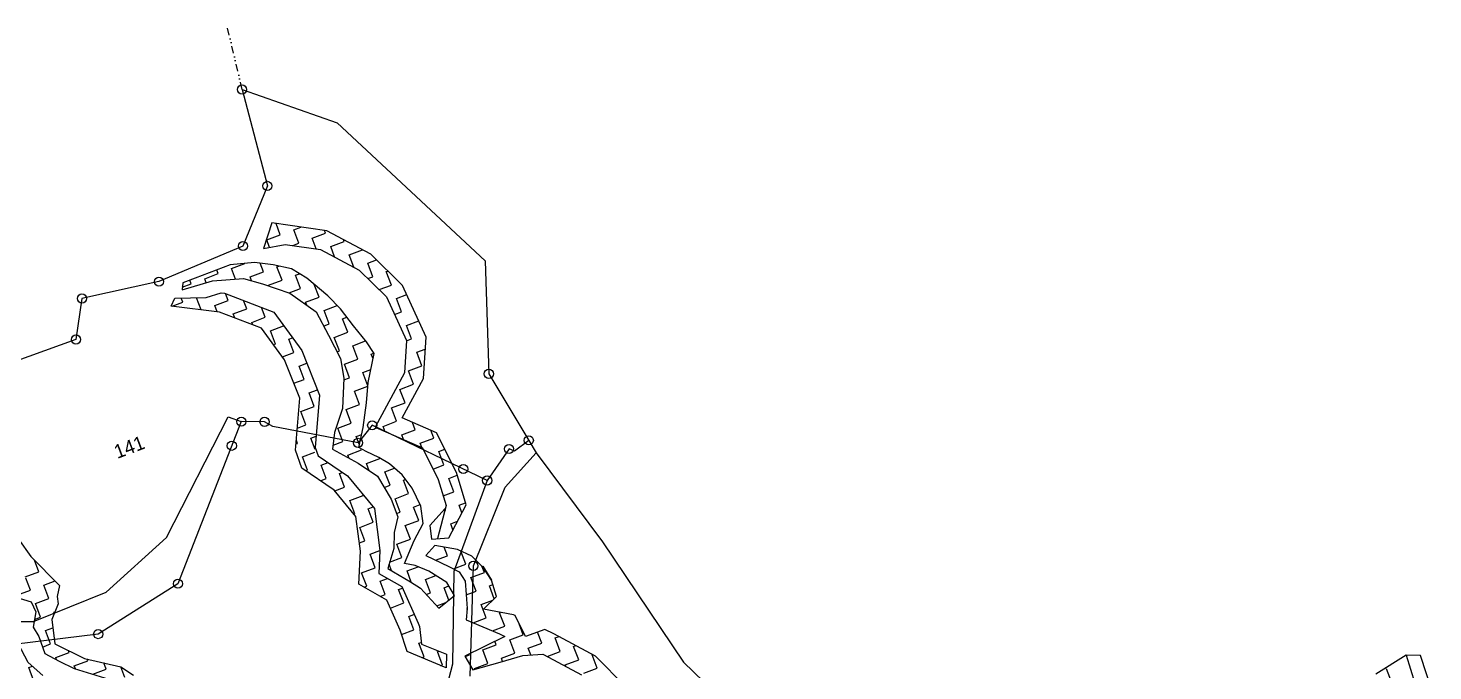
# Model space of a CAD drawing. Header units: metres. Extents: x 307096 to 311250, y 1932270 to 1936190.
# Drawn here: x 307991 to 308948, y 1935753 to 1936190 of the extents above; entities that cross this region are included whole.
import ezdxf

# ---------------------------------------------------------------- set-up
doc = ezdxf.new("R2010")
doc.units = ezdxf.units.M
doc.linetypes.add('DIVIDE', pattern=[1.25, 0.5, -0.25, 0, -0.25, 0, -0.25])
for name, color, linetype in [('LINE_WATER', 4, 'Continuous'), ('OFF', 1, 'Continuous'), ('POLY_HATCH', 12, 'Continuous'), ('POLY_PARCEL', 6, 'Continuous'), ('POLY_WATER', 4, 'Continuous'), ('TEXT_PARCEL', 7, 'Continuous'), ('V_BOUND_LINE', 7, 'Continuous'), ('V_DIVIDE_LINE', 7, 'DIVIDE')]:
    doc.layers.add(name, color=color, linetype=linetype)
doc.styles.add('TEXT_MAP', font='')
doc.styles.get('TEXT_MAP').set_extended_font_data('Kruti Dev 050')

msp = doc.modelspace()

# ---------------------------------------------------------------- linework, layer by layer
for centre in [(308136.93, 1936148.68), (308154.18, 1936083), (308137.53, 1936042.02), (308080.27, 1936017.81), (308027.82, 1936006.31), (308023.73, 1935978.37), (308305.01, 1935954.97), (308136.39, 1935922.45), (308152.24, 1935922.27), (308225.58, 1935919.92), (308129.96, 1935905.99), (308215.92, 1935907.96), (308332.25, 1935909.67), (308318.82, 1935903.83), (308287.66, 1935890.12), (308303.87, 1935882.34), (308294.53, 1935824.18), (308093.25, 1935812), (308038.92, 1935777.69)]:
    msp.add_circle(centre, 3.11)
at = {"layer": 'LINE_WATER'}
for p, q in [((308929.84, 1935763.31), (308938.71, 1935734.72)), ((308921.88, 1935740.51), (308916.49, 1935754.07))]:
    msp.add_line(p, q, dxfattribs=at)
at = {"layer": 'OFF'}
for p, q in [((308929.84, 1935763.31), (308909.2, 1935750.46)), ((308939.83, 1935763.22), (308929.84, 1935763.31))]:
    msp.add_line(p, q, dxfattribs=at)
at = {"layer": 'POLY_HATCH'}
for p, q in [((308157.31, 1936057.73), (308151.48, 1936040.32)), ((308194.59, 1936052.5), (308157.31, 1936057.73)), ((308224.67, 1936036.41), (308194.59, 1936052.5)), ((308151.48, 1936040.32), (308166.34, 1936043.14)), ((308166.34, 1936043.14), (308190.44, 1936039.76)), ((308190.44, 1936039.76), (308216.79, 1936025.66)), ((308246.31, 1936015.25), (308224.67, 1936036.41)), ((308128.75, 1936029.13), (308105.07, 1936020.2)), ((308145.39, 1936030.8), (308128.75, 1936029.13)), ((308158.06, 1936029.25), (308145.39, 1936030.8)), ((308170.61, 1936026.51), (308158.06, 1936029.25)), ((308181.08, 1936020.11), (308170.61, 1936026.51)), ((308216.79, 1936025.66), (308235.31, 1936007.54)), ((308096.01, 1936012.2), (308116.73, 1936018.29)), ((308096.51, 1936016.97), (308096.01, 1936012.2)), ((308105.07, 1936020.2), (308096.51, 1936016.97)), ((308116.73, 1936018.29), (308137.97, 1936019.97)), ((308137.97, 1936019.97), (308150.9, 1936016.22)), ((308150.9, 1936016.22), (308169.38, 1936009.96)), ((308195.35, 1936008.23), (308181.08, 1936020.11)), ((308262.26, 1935980.02), (308246.31, 1936015.25)), ((308088.6, 1936001.08), (308091.06, 1936006.5)), ((308091.06, 1936006.5), (308112.4, 1936006.88)), ((308112.4, 1936006.88), (308122.7, 1936010.25)), ((308122.7, 1936010.25), (308124.88, 1936009.98)), ((308124.88, 1936009.98), (308158.5, 1935996.94)), ((308169.38, 1936009.96), (308187.42, 1935997.21)), ((308203.87, 1935999.36), (308195.35, 1936008.23)), ((308235.31, 1936007.54), (308248.88, 1935977.58)), ((308121.66, 1935997.08), (308088.6, 1936001.08)), ((308150.15, 1935986.03), (308121.66, 1935997.08)), ((308158.5, 1935996.94), (308177.58, 1935970.99)), ((308187.42, 1935997.21), (308195.71, 1935981.35)), ((308212.84, 1935987.79), (308203.87, 1935999.36)), ((308165.94, 1935964.55), (308150.15, 1935986.03)), ((308221.63, 1935976.72), (308212.84, 1935987.79)), ((308195.71, 1935981.35), (308203.99, 1935965.49)), ((308226.87, 1935968.92), (308221.63, 1935976.72)), ((308248.88, 1935977.58), (308247.48, 1935955.62)), ((308260.47, 1935951.91), (308262.26, 1935980.02)), ((308177.58, 1935970.99), (308189.64, 1935940.49)), ((308203.99, 1935965.49), (308206.22, 1935951.95)), ((308222.87, 1935949), (308226.87, 1935968.92)), ((308176.24, 1935938.48), (308165.94, 1935964.55)), ((308247.48, 1935955.62), (308227.57, 1935918.55)), ((308206.22, 1935951.95), (308205.31, 1935931.47)), ((308221.7, 1935935.33), (308222.87, 1935949)), ((308246, 1935924.96), (308260.47, 1935951.91)), ((308173.43, 1935903.08), (308176.24, 1935938.48)), ((308189.64, 1935940.49), (308186.8, 1935904.75)), ((308205.31, 1935931.47), (308199.98, 1935915.08)), ((308219.46, 1935918.37), (308221.7, 1935935.33)), ((308216.5, 1935904.88), (308219.46, 1935918.37)), ((308227.57, 1935918.55), (308259.78, 1935904.63)), ((308269.43, 1935914.83), (308246, 1935924.96)), ((308199.98, 1935915.08), (308198.56, 1935903.61)), ((308282.93, 1935887.78), (308269.43, 1935914.83)), ((308177.63, 1935890.71), (308173.43, 1935903.08)), ((308186.8, 1935904.75), (308188.7, 1935899.14)), ((308188.7, 1935899.14), (308208.74, 1935885.56)), ((308198.56, 1935903.61), (308215.97, 1935894.07)), ((308221.55, 1935902.18), (308216.5, 1935904.88)), ((308230.07, 1935897.92), (308221.55, 1935902.18)), ((308259.78, 1935904.63), (308270.62, 1935882.9)), ((308199.77, 1935875.7), (308177.63, 1935890.71)), ((308215.97, 1935894.07), (308229.09, 1935885.21)), ((308237.39, 1935893.77), (308230.07, 1935897.92)), ((308246.03, 1935886.1), (308237.39, 1935893.77)), ((308208.74, 1935885.56), (308227.07, 1935863.37)), ((308229.09, 1935885.21), (308238.39, 1935869.73)), ((308252.86, 1935877.17), (308246.03, 1935886.1)), ((308270.62, 1935882.9), (308275.85, 1935865.4)), ((308289.55, 1935865.66), (308282.93, 1935887.78)), ((308214.49, 1935857.88), (308199.77, 1935875.7)), ((308238.39, 1935869.73), (308242.94, 1935857.65)), ((308258.61, 1935864.96), (308252.86, 1935877.17)), ((308227.07, 1935863.37), (308230.88, 1935834.7)), ((308260.27, 1935852.93), (308258.61, 1935864.96)), ((308275.28, 1935863.17), (308264.84, 1935851.71)), ((308275.85, 1935865.4), (308269.98, 1935842.72)), ((308277.77, 1935843.36), (308289.55, 1935865.66)), ((308217.64, 1935834.14), (308214.49, 1935857.88)), ((308242.94, 1935857.65), (308240.63, 1935846.99)), ((308254.24, 1935841.45), (308260.27, 1935852.93)), ((308264.84, 1935851.71), (308266.05, 1935842.39)), ((307984.6, 1935842.41), (307992.98, 1935830.62)), ((308240.63, 1935846.99), (308240.21, 1935835.91)), ((308247.53, 1935825.69), (308254.24, 1935841.45)), ((308266.05, 1935842.39), (308277.77, 1935843.36)), ((308216.56, 1935811.62), (308217.64, 1935834.14)), ((308230.88, 1935834.7), (308230.13, 1935819.07)), ((308240.21, 1935835.91), (308236.14, 1935822.29)), ((308268.26, 1935838.05), (308262.22, 1935831.17)), ((308262.22, 1935831.17), (308277.68, 1935823.77)), ((308283.71, 1935835.25), (308268.26, 1935838.05)), ((308293.42, 1935830.86), (308283.71, 1935835.25)), ((307992.98, 1935830.62), (308012.64, 1935810.88)), ((308236.14, 1935822.29), (308251.58, 1935813.41)), ((308254.9, 1935824.44), (308247.53, 1935825.69)), ((308264.25, 1935820.6), (308254.9, 1935824.44)), ((308277.68, 1935823.77), (308284.81, 1935820.13)), ((308301.49, 1935822.89), (308293.42, 1935830.86)), ((308300.62, 1935823.75), (308300.84, 1935823.89)), ((308300.84, 1935823.89), (308306.95, 1935814.5)), ((308306.95, 1935814.5), (308301.49, 1935822.89)), ((308230.13, 1935819.07), (308245.86, 1935810.08)), ((308251.58, 1935813.41), (308258.4, 1935809.08)), ((308276.44, 1935812.94), (308264.25, 1935820.6)), ((308281.6, 1935804.02), (308276.44, 1935812.94)), ((308284.81, 1935820.13), (308288.98, 1935813.65)), ((308288.98, 1935813.65), (308289.5, 1935804.64)), ((308310.18, 1935803.23), (308306.95, 1935814.5)), ((307977.55, 1935804.52), (307993.35, 1935799.75)), ((308012.64, 1935810.88), (308010.85, 1935803.39)), ((308010.85, 1935803.39), (308011.65, 1935798.26)), ((308235.57, 1935800.76), (308216.56, 1935811.62)), ((308245.86, 1935810.08), (308256.96, 1935785.24)), ((308258.4, 1935809.08), (308271.03, 1935795.43)), ((308271.03, 1935795.43), (308281.6, 1935804.02)), ((308289.5, 1935804.64), (308290.21, 1935795.13)), ((308301.3, 1935794.71), (308310.18, 1935803.23)), ((307993.35, 1935799.75), (307996.38, 1935792.97)), ((307996.38, 1935792.97), (307994.71, 1935782.54)), ((308011.65, 1935798.26), (308007.22, 1935787.73)), ((308244.62, 1935780.5), (308235.57, 1935800.76)), ((308290.21, 1935795.13), (308289.66, 1935787.44)), ((308321.91, 1935790.75), (308301.3, 1935794.71)), ((308007.22, 1935787.73), (308009.48, 1935771.06)), ((308256.96, 1935785.24), (308257.74, 1935782.81)), ((308289.66, 1935787.44), (308312.28, 1935777.86)), ((308322.93, 1935790.27), (308321.91, 1935790.75)), ((308329.9, 1935776.07), (308322.93, 1935790.27)), ((307994.71, 1935782.54), (307998.55, 1935776.06)), ((307998.55, 1935776.06), (308002.46, 1935764.47)), ((308249.37, 1935765.82), (308244.62, 1935780.5)), ((308257.74, 1935782.81), (308259.12, 1935770.74)), ((308315.91, 1935776.17), (308288.72, 1935762.73)), ((308312.28, 1935777.86), (308315.91, 1935776.17)), ((308343.22, 1935780.8), (308329.9, 1935776.07)), ((308349.29, 1935777.96), (308343.22, 1935780.8)), ((308377.62, 1935762.68), (308349.29, 1935777.96)), ((307991.22, 1935758.39), (307984.5, 1935771.25)), ((308002.46, 1935764.47), (308012.33, 1935759.33)), ((308009.48, 1935771.06), (308029.48, 1935761.2)), ((308276.01, 1935754.7), (308249.37, 1935765.82)), ((308259.12, 1935770.74), (308276.08, 1935764.11)), ((308001.1, 1935749.53), (307991.22, 1935758.39)), ((308012.33, 1935759.33), (308022.61, 1935754.35)), ((308029.48, 1935761.2), (308054.22, 1935755.41)), ((308054.22, 1935755.41), (308062.89, 1935749.83)), ((308276.08, 1935764.11), (308276.01, 1935754.7)), ((308288.72, 1935762.73), (308294.03, 1935753.3)), ((308294.03, 1935753.3), (308312.72, 1935758.59)), ((308312.72, 1935758.59), (308328.18, 1935763.11)), ((308328.18, 1935763.11), (308341.76, 1935764.1)), ((308341.76, 1935764.1), (308342.22, 1935763.89)), ((308342.22, 1935763.89), (308368.08, 1935749.93)), ((308398.39, 1935741.69), (308377.62, 1935762.68)), ((308022.61, 1935754.35), (308049.05, 1935746.13))]:
    msp.add_line(p, q, dxfattribs=at)
at = {"layer": 'POLY_HATCH', "linetype": 'Continuous'}
for p, q in [((308162.94, 1936049.65), (308160.04, 1936057.35)), ((308172.1, 1936053.11), (308177.03, 1936054.96)), ((308175.56, 1936043.95), (308172.1, 1936053.11)), ((308193.87, 1936050.86), (308193.18, 1936052.7)), ((308153.79, 1936046.2), (308162.94, 1936049.65)), ((308155.7, 1936041.12), (308153.79, 1936046.2)), ((308171.49, 1936042.41), (308175.56, 1936043.95)), ((308184.71, 1936047.4), (308193.87, 1936050.86)), ((308187.44, 1936040.18), (308184.71, 1936047.4)), ((308197.33, 1936041.7), (308206.49, 1936045.15)), ((308199.99, 1936034.65), (308197.33, 1936041.7)), ((308206.49, 1936045.15), (308206.02, 1936046.39)), ((308209.94, 1936035.99), (308219.03, 1936039.42)), ((308213.09, 1936027.64), (308209.94, 1936035.99)), ((308222.55, 1936030.29), (308228.6, 1936032.57)), ((308111.45, 1936019.77), (308120.61, 1936023.22)), ((308120.61, 1936023.22), (308119.67, 1936025.7)), ((308129.76, 1936026.67), (308138.92, 1936030.13)), ((308132.46, 1936019.53), (308129.76, 1936026.67)), ((308138.92, 1936030.13), (308138.91, 1936030.15)), ((308142.38, 1936020.97), (308151.54, 1936024.43)), ((308151.54, 1936024.43), (308149.31, 1936030.32)), ((308160.69, 1936027.88), (308162.03, 1936028.39)), ((308164.15, 1936018.72), (308160.69, 1936027.88)), ((308173.31, 1936022.18), (308176.02, 1936023.2)), ((308226.01, 1936021.13), (308222.55, 1936030.29)), ((308235.16, 1936024.59), (308236.31, 1936025.02)), ((308238.62, 1936015.43), (308235.16, 1936024.59)), ((308096.2, 1936014.01), (308102.29, 1936016.31)), ((308102.29, 1936016.31), (308101.35, 1936018.79)), ((308112.48, 1936017.04), (308111.45, 1936019.77)), ((308143.34, 1936018.41), (308142.38, 1936020.97)), ((308154.99, 1936015.27), (308164.15, 1936018.72)), ((308155.18, 1936014.77), (308154.99, 1936015.27)), ((308168.99, 1936010.09), (308176.76, 1936013.02)), ((308176.76, 1936013.02), (308173.31, 1936022.18)), ((308189.37, 1936007.31), (308186.14, 1936015.9)), ((308222.69, 1936019.88), (308226.01, 1936021.13)), ((308230.41, 1936012.33), (308238.62, 1936015.43)), ((308089.39, 1936000.98), (308096.59, 1936003.7)), ((308096.59, 1936003.7), (308095.5, 1936006.58)), ((308108.97, 1935998.61), (308105.89, 1936006.76)), ((308118.36, 1936001.45), (308127.52, 1936004.9)), ((308127.52, 1936004.9), (308125.72, 1936009.66)), ((308140.13, 1935999.2), (308137.98, 1936004.9)), ((308180.22, 1936003.86), (308189.37, 1936007.31)), ((308181.02, 1936001.73), (308180.22, 1936003.86)), ((308242.07, 1936006.27), (308249.16, 1936008.94)), ((308245.53, 1935997.11), (308242.07, 1936006.27)), ((308119.93, 1935997.29), (308118.36, 1936001.45)), ((308130.97, 1935995.75), (308140.13, 1935999.2)), ((308131.98, 1935993.08), (308130.97, 1935995.75)), ((308152.74, 1935993.5), (308150.23, 1936000.15)), ((308192.83, 1935998.16), (308201.79, 1936001.53)), ((308196.28, 1935989), (308192.83, 1935998.16)), ((308240.84, 1935995.34), (308245.53, 1935997.11)), ((308143.58, 1935990.04), (308152.74, 1935993.5)), ((308144.23, 1935988.32), (308143.58, 1935990.04)), ((308156.2, 1935984.34), (308165.26, 1935987.76)), ((308159.65, 1935975.18), (308156.2, 1935984.34)), ((308192.46, 1935987.56), (308196.28, 1935989)), ((308205.44, 1935992.45), (308208.37, 1935993.56)), ((308208.9, 1935983.29), (308205.44, 1935992.45)), ((308248.98, 1935987.95), (308257.26, 1935991.07)), ((308252.44, 1935978.8), (308248.98, 1935987.95)), ((308158.45, 1935974.73), (308159.65, 1935975.18)), ((308168.81, 1935978.63), (308171.28, 1935979.57)), ((308172.26, 1935969.48), (308168.81, 1935978.63)), ((308199.74, 1935979.84), (308208.9, 1935983.29)), ((308203.19, 1935970.68), (308199.74, 1935979.84)), ((308212.35, 1935974.14), (308221.07, 1935977.42)), ((308248.87, 1935977.45), (308252.44, 1935978.8)), ((308164.48, 1935966.54), (308172.26, 1935969.48)), ((308201.6, 1935970.08), (308203.19, 1935970.68)), ((308215.8, 1935964.98), (308212.35, 1935974.14)), ((308224.96, 1935968.43), (308226.74, 1935969.1)), ((308226.14, 1935965.3), (308224.96, 1935968.43)), ((308255.89, 1935969.64), (308261.74, 1935971.84)), ((308259.35, 1935960.48), (308255.89, 1935969.64)), ((308175.72, 1935960.32), (308181.01, 1935962.32)), ((308179.17, 1935951.16), (308175.72, 1935960.32)), ((308206.65, 1935961.52), (308215.8, 1935964.98)), ((308210.1, 1935952.37), (308206.65, 1935961.52)), ((308219.26, 1935955.82), (308224.65, 1935957.85)), ((308222.68, 1935946.76), (308219.26, 1935955.82)), ((308250.19, 1935957.03), (308259.35, 1935960.48)), ((308253.64, 1935947.87), (308250.19, 1935957.03)), ((308172.26, 1935948.55), (308179.17, 1935951.16)), ((308206.18, 1935950.88), (308210.1, 1935952.37)), ((308213.56, 1935943.21), (308222.67, 1935946.64)), ((308244.48, 1935944.41), (308253.64, 1935947.87)), ((308182.63, 1935942), (308188.21, 1935944.11)), ((308186.08, 1935932.84), (308182.63, 1935942)), ((308217.01, 1935934.05), (308213.56, 1935943.21)), ((308247.94, 1935935.25), (308244.48, 1935944.41)), ((308176.92, 1935929.39), (308186.08, 1935932.84)), ((308180.38, 1935920.23), (308176.92, 1935929.39)), ((308207.85, 1935930.59), (308217.01, 1935934.05)), ((308211.31, 1935921.44), (308207.85, 1935930.59)), ((308238.78, 1935931.8), (308247.94, 1935935.25)), ((308242.24, 1935922.64), (308238.78, 1935931.8)), ((308174.62, 1935918.06), (308180.38, 1935920.23)), ((308202.15, 1935917.98), (308211.31, 1935921.44)), ((308205.6, 1935908.82), (308202.15, 1935917.98)), ((308233.08, 1935919.19), (308242.24, 1935922.64)), ((308234.44, 1935915.58), (308233.08, 1935919.19)), ((308254.85, 1935916.94), (308252.96, 1935921.95)), ((308174.67, 1935907.62), (308173.95, 1935909.55)), ((308183.83, 1935911.07), (308187.41, 1935912.42)), ((308186.7, 1935903.47), (308183.83, 1935911.07)), ((308198.89, 1935906.29), (308205.6, 1935908.82)), ((308214.76, 1935912.28), (308218.43, 1935913.66)), ((308216.89, 1935906.64), (308214.76, 1935912.28)), ((308245.69, 1935913.48), (308254.85, 1935916.94)), ((308246.94, 1935910.18), (308245.69, 1935913.48)), ((308258.3, 1935907.78), (308267.46, 1935911.23)), ((308259.44, 1935904.78), (308258.3, 1935907.78)), ((308267.46, 1935911.23), (308265.46, 1935916.55)), ((308173.77, 1935907.28), (308174.67, 1935907.62)), ((308178.13, 1935898.46), (308186.56, 1935901.64)), ((308181.58, 1935889.3), (308178.13, 1935898.46)), ((308209.06, 1935899.67), (308218.22, 1935903.12)), ((308209.92, 1935897.38), (308209.06, 1935899.67)), ((308218.22, 1935903.12), (308217.87, 1935904.02)), ((308270.92, 1935902.08), (308275.02, 1935903.63)), ((308274.37, 1935892.92), (308270.92, 1935902.08)), ((308180.37, 1935888.85), (308181.58, 1935889.3)), ((308190.74, 1935892.76), (308195.48, 1935894.55)), ((308194.2, 1935883.6), (308190.74, 1935892.76)), ((308221.67, 1935893.96), (308230.83, 1935897.42)), ((308223.56, 1935888.94), (308221.67, 1935893.96)), ((308230.83, 1935897.42), (308230.8, 1935897.5)), ((308234.28, 1935888.26), (308240.82, 1935890.73)), ((308267.01, 1935890.14), (308274.37, 1935892.92)), ((308190.29, 1935882.12), (308194.2, 1935883.6)), ((308203.35, 1935887.05), (308205.4, 1935887.82)), ((308206.81, 1935877.89), (308203.35, 1935887.05)), ((308233.68, 1935877.57), (308237.74, 1935879.1)), ((308237.74, 1935879.1), (308234.28, 1935888.26)), ((308246.9, 1935882.55), (308248.33, 1935883.1)), ((308250.35, 1935873.4), (308246.9, 1935882.55)), ((308277.82, 1935883.76), (308283.5, 1935885.9)), ((308281.28, 1935874.6), (308277.82, 1935883.76)), ((308200.06, 1935875.35), (308206.81, 1935877.89)), ((308210.26, 1935868.74), (308219.42, 1935872.19)), ((308219.42, 1935872.19), (308219.11, 1935873)), ((308241.19, 1935869.94), (308250.35, 1935873.4)), ((308244.65, 1935860.78), (308241.19, 1935869.94)), ((308273.93, 1935871.83), (308281.28, 1935874.6)), ((308213.72, 1935859.58), (308210.26, 1935868.74)), ((308222.88, 1935863.03), (308226.29, 1935864.32)), ((308226.33, 1935853.87), (308222.88, 1935863.03)), ((308242.12, 1935859.83), (308244.65, 1935860.78)), ((308253.8, 1935864.24), (308258.18, 1935865.89)), ((308257.26, 1935855.08), (308253.8, 1935864.24)), ((308274.9, 1935861.74), (308275.58, 1935861.99)), ((308275.58, 1935861.99), (308275.22, 1935862.94)), ((308284.73, 1935865.44), (308289.12, 1935867.1)), ((308286.69, 1935860.25), (308284.73, 1935865.44)), ((308213.24, 1935859.4), (308213.72, 1935859.58)), ((308217.17, 1935850.42), (308226.33, 1935853.87)), ((308220.63, 1935841.26), (308217.17, 1935850.42)), ((308248.1, 1935851.63), (308257.26, 1935855.08)), ((308251.56, 1935842.47), (308248.1, 1935851.63)), ((308279.03, 1935852.83), (308283.71, 1935854.59)), ((308280.59, 1935848.69), (308279.03, 1935852.83)), ((308216.88, 1935839.85), (308220.63, 1935841.26)), ((308242.4, 1935839.01), (308251.56, 1935842.47)), ((308224.08, 1935832.1), (308230.88, 1935834.67)), ((308227.54, 1935822.95), (308224.08, 1935832.1)), ((308245.85, 1935829.85), (308242.4, 1935839.01)), ((308276.78, 1935831.06), (308274.58, 1935836.9)), ((308289.39, 1935825.36), (308286.06, 1935834.18)), ((307998.42, 1935820.21), (307995.41, 1935828.18)), ((308218.38, 1935819.49), (308227.54, 1935822.95)), ((308238.83, 1935820.74), (308237.07, 1935825.4)), ((308237.45, 1935826.69), (308245.85, 1935829.85)), ((308249.31, 1935820.7), (308256.98, 1935823.59)), ((308268.77, 1935828.04), (308276.78, 1935831.06)), ((308280.87, 1935822.14), (308289.39, 1935825.36)), ((308302.01, 1935819.65), (308300.37, 1935824)), ((307989.26, 1935816.76), (307998.42, 1935820.21)), ((307992.72, 1935807.6), (307989.59, 1935815.88)), ((308001.87, 1935811.05), (308009.58, 1935813.96)), ((308221.83, 1935810.33), (308218.38, 1935819.49)), ((308230.99, 1935813.79), (308236.04, 1935815.69)), ((308234.44, 1935804.63), (308230.99, 1935813.79)), ((308252.18, 1935813.07), (308249.31, 1935820.7)), ((308261.92, 1935814.99), (308268.96, 1935817.65)), ((308265.37, 1935805.83), (308261.92, 1935814.99)), ((308292.85, 1935816.2), (308302.01, 1935819.65)), ((308296.3, 1935807.04), (308292.85, 1935816.2)), ((307983.56, 1935804.14), (307992.72, 1935807.6)), ((308005.33, 1935801.9), (308001.87, 1935811.05)), ((308220.02, 1935809.65), (308221.83, 1935810.33)), ((308231.04, 1935803.35), (308234.44, 1935804.63)), ((308243.6, 1935808.08), (308246.29, 1935809.1)), ((308247.06, 1935798.93), (308243.6, 1935808.08)), ((308262.43, 1935804.72), (308265.37, 1935805.83)), ((308274.53, 1935809.29), (308277.83, 1935810.53)), ((308277.71, 1935800.86), (308274.53, 1935809.29)), ((308289.51, 1935804.48), (308296.3, 1935807.04)), ((308305.46, 1935810.49), (308307.84, 1935811.39)), ((308308.72, 1935801.84), (308305.46, 1935810.49)), ((307996.17, 1935798.44), (308005.33, 1935801.9)), ((307999.62, 1935789.28), (307996.17, 1935798.44)), ((308008.78, 1935792.74), (308009.43, 1935792.98)), ((308237.93, 1935795.48), (308247.06, 1935798.93)), ((308269.61, 1935796.97), (308275.78, 1935799.3)), ((308290.15, 1935794.26), (308290.6, 1935794.43)), ((308290.6, 1935794.43), (308290.18, 1935795.54)), ((308299.76, 1935797.88), (308307.74, 1935800.89)), ((308303.21, 1935788.72), (308299.76, 1935797.88)), ((307995.54, 1935787.74), (307999.62, 1935789.28)), ((308009.04, 1935792.05), (308008.78, 1935792.74)), ((308250.51, 1935789.77), (308254.3, 1935791.19)), ((308253.97, 1935780.61), (308250.51, 1935789.77)), ((308294.44, 1935785.42), (308303.21, 1935788.72)), ((308312.37, 1935792.18), (308313.08, 1935792.45)), ((308315.82, 1935783.02), (308312.37, 1935792.18)), ((308328.44, 1935777.32), (308325.62, 1935784.8)), ((308003.08, 1935780.12), (308008, 1935781.98)), ((308006.53, 1935770.97), (308003.08, 1935780.12)), ((308245.61, 1935777.46), (308253.97, 1935780.61)), ((308307.51, 1935779.88), (308315.82, 1935783.02)), ((308319.28, 1935773.86), (308328.44, 1935777.32)), ((308322.73, 1935764.7), (308319.28, 1935773.86)), ((308341.05, 1935771.61), (308338.25, 1935779.03)), ((308350.21, 1935775.07), (308352.83, 1935776.06)), ((308353.66, 1935765.91), (308350.21, 1935775.07)), ((308000.98, 1935768.87), (308006.53, 1935770.97)), ((308009.99, 1935761.81), (308019.15, 1935765.26)), ((308019.15, 1935765.26), (308018.67, 1935766.53)), ((308257.42, 1935771.45), (308258.97, 1935772.03)), ((308260.87, 1935762.29), (308257.42, 1935771.45)), ((308270.03, 1935765.75), (308270.98, 1935766.1)), ((308273.49, 1935756.59), (308270.03, 1935765.75)), ((308300.96, 1935766.95), (308310.12, 1935770.41)), ((308304.42, 1935757.79), (308300.96, 1935766.95)), ((308310.12, 1935770.41), (308309.2, 1935772.85)), ((308313.57, 1935761.25), (308322.73, 1935764.7)), ((308331.89, 1935768.16), (308341.05, 1935771.61)), ((308333.65, 1935763.51), (308331.89, 1935768.16)), ((308344.72, 1935762.54), (308353.66, 1935765.91)), ((308362.82, 1935769.36), (308364.24, 1935769.9)), ((308366.27, 1935760.2), (308362.82, 1935769.36)), ((307991.67, 1935754.9), (307994.1, 1935755.81)), ((307995.13, 1935745.74), (307991.67, 1935754.9)), ((308010.58, 1935760.25), (308009.99, 1935761.81)), ((308022.6, 1935756.1), (308031.76, 1935759.56)), ((308023.35, 1935754.12), (308022.6, 1935756.1)), ((308031.76, 1935759.56), (308031.3, 1935760.77)), ((308044.37, 1935753.86), (308042.77, 1935758.09)), ((308056.98, 1935748.15), (308054.25, 1935755.39)), ((308259.28, 1935761.69), (308260.87, 1935762.29)), ((308272.44, 1935756.19), (308273.49, 1935756.59)), ((308288.9, 1935762.4), (308291.8, 1935763.5)), ((308291.8, 1935763.5), (308291.56, 1935764.14)), ((308295.26, 1935754.34), (308304.42, 1935757.79)), ((308314.39, 1935759.08), (308313.57, 1935761.25)), ((308357.12, 1935756.75), (308366.27, 1935760.2)), ((308357.54, 1935755.62), (308357.12, 1935756.75)), ((308375.43, 1935763.66), (308375.65, 1935763.74)), ((308378.89, 1935754.5), (308375.43, 1935763.66)), ((308035.26, 1935750.42), (308044.37, 1935753.86)), ((308295.49, 1935753.72), (308295.26, 1935754.34)), ((308369.73, 1935751.05), (308378.89, 1935754.5))]:
    msp.add_line(p, q, dxfattribs=at)
at = {"layer": 'POLY_HATCH', "color": 12, "lineweight": 0}
for p, q in [((307992.98, 1935830.62), (307984.6, 1935842.41)), ((308012.64, 1935810.88), (307992.98, 1935830.62)), ((308010.85, 1935803.39), (308012.64, 1935810.88)), ((308011.65, 1935798.26), (308010.85, 1935803.39)), ((308007.22, 1935787.73), (308011.65, 1935798.26)), ((308009.48, 1935771.06), (308007.22, 1935787.73)), ((308029.48, 1935761.2), (308009.48, 1935771.06)), ((308054.22, 1935755.41), (308029.48, 1935761.2)), ((308062.89, 1935749.83), (308054.22, 1935755.41))]:
    msp.add_line(p, q, dxfattribs=at)
at = {"layer": 'POLY_PARCEL'}
for p, q in [((308152.24, 1935922.27), (308136.39, 1935922.45)), ((308157.96, 1935919.01), (308152.24, 1935922.27)), ((308215.92, 1935907.96), (308157.96, 1935919.01)), ((308225.58, 1935919.92), (308215.92, 1935907.96)), ((308303.87, 1935882.34), (308225.58, 1935919.92))]:
    msp.add_line(p, q, dxfattribs=at)
at = {"layer": 'POLY_WATER'}
for p, q in [((308085.47, 1935843.62), (308127.49, 1935925.73)), ((308136.39, 1935922.45), (308093.25, 1935812)), ((308127.49, 1935925.73), (308136.39, 1935922.45)), ((308332.25, 1935909.67), (308322.55, 1935902.31)), ((308318.82, 1935903.83), (308303.87, 1935882.34)), ((308316.17, 1935877.76), (308337.35, 1935901.19)), ((308322.55, 1935902.31), (308318.82, 1935903.83)), ((308303.87, 1935882.34), (308281.08, 1935820.46)), ((308294.53, 1935824.18), (308316.17, 1935877.76)), ((308044.42, 1935806.16), (308085.47, 1935843.62)), ((308292.24, 1935749.13), (308294.53, 1935824.18)), ((308093.25, 1935812), (308038.92, 1935777.69)), ((308281.08, 1935820.46), (308280.34, 1935757.12)), ((307994.82, 1935786.21), (308044.42, 1935806.16)), ((307935.58, 1935786.58), (307994.82, 1935786.21)), ((308038.92, 1935777.69), (307928.8, 1935764.21)), ((308280.34, 1935757.12), (308276.51, 1935742.52)), ((308948.17, 1935737.47), (308939.83, 1935763.22))]:
    msp.add_line(p, q, dxfattribs=at)
at = {"layer": 'V_BOUND_LINE'}
for p, q in [((308136.93, 1936148.68), (308154.18, 1936083)), ((308136.93, 1936148.68), (308201.64, 1936125.98)), ((308201.64, 1936125.98), (308302.46, 1936031.86)), ((308154.18, 1936083), (308137.53, 1936042.02)), ((308137.53, 1936042.02), (308080.27, 1936017.81)), ((308302.46, 1936031.86), (308305.01, 1935954.97)), ((308080.27, 1936017.81), (308027.82, 1936006.31)), ((308027.82, 1936006.31), (308023.73, 1935978.37)), ((308023.73, 1935978.37), (307918.39, 1935940.37)), ((308305.01, 1935954.97), (308332.25, 1935909.67)), ((308332.25, 1935909.67), (308337.35, 1935901.19)), ((308337.35, 1935901.19), (308382.54, 1935840.56)), ((308382.54, 1935840.56), (308437.71, 1935758.7)), ((308437.71, 1935758.7), (308542.1, 1935657.48))]:
    msp.add_line(p, q, dxfattribs=at)
at = {"layer": 'V_DIVIDE_LINE', "ltscale": 10}
msp.add_line((308136.93, 1936148.68), (308127.1, 1936190.48), dxfattribs=at)

# ---------------------------------------------------------------- texts
at = {"layer": 'TEXT_PARCEL', "style": 'TEXT_MAP'}
msp.add_text('141', height=9.397, rotation=20.66671, dxfattribs=at).set_placement((308051.92, 1935897))

doc.saveas('drawing.dxf')
